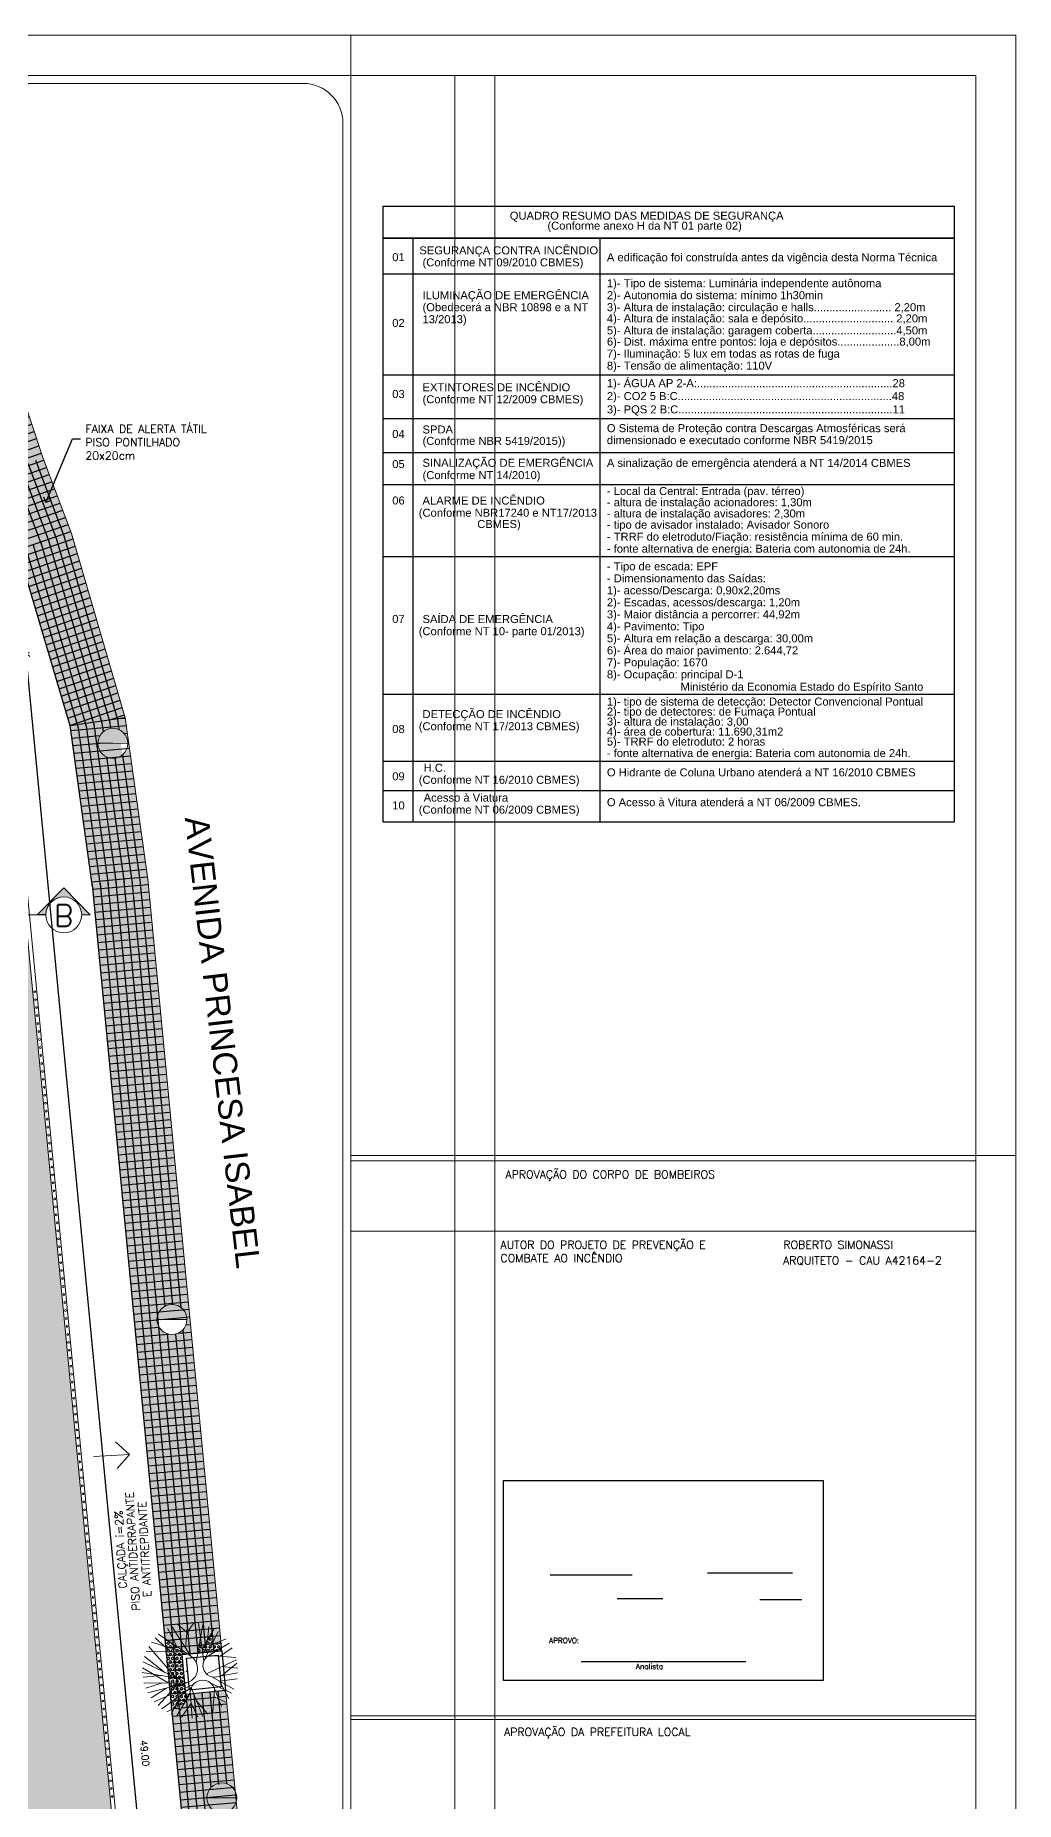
# Model space of a CAD drawing. Header units: millimetres. Extents: x 521 to 1055, y 261 to 520.
# Drawn here: x 622.47 to 646.98, y 475.74 to 519.88 of the extents above; entities that cross this region are included whole.
import ezdxf
from ezdxf.enums import TextEntityAlignment as Align

# ---------------------------------------------------------------- set-up
doc = ezdxf.new("R2010")
doc.units = ezdxf.units.MM
doc.linetypes.add('CONTINU', pattern=[0])
doc.linetypes.add('DASHDOTX2', pattern=[2, 1, -0.5, 0, -0.5])
doc.layers.add('0.1', color=8, linetype='Continuous', lineweight=13)
doc.layers.add('ppci', color=8, linetype='Continuous')
doc.styles.add('60x100', font='romans.shx', dxfattribs={"height": 0.2})
doc.styles.add('80X50', font='romans.shx')
doc.styles.add('ARQUI', font='arial.ttf', dxfattribs={"height": 0.002})
doc.styles.add('ROBERTO', font='swissek.ttf')
doc.styles.add('ROMANS', font='romans')
doc.styles.add('tEXTO', font='romans.shx', dxfattribs={"height": 1})
doc.dimstyles.new('Fares Eng - 100', dxfattribs={"dimscale": 2, "dimtxt": 0.05, "dimasz": 0.1, "dimexe": 0.05, "dimexo": 0.1, "dimgap": 0.05, "dimtad": 1, "dimlfac": 2, "dimzin": 4, "dimdsep": 46, "dimtxsty": 'ROMANS', "dimblk1": 'OBLIQUE', "dimblk2": 'OBLIQUE', "dimsah": 1, "dimcen": 0.05, "dimdle": 0.05, "dimclrd": 256, "dimclre": 256, "dimclrt": 1, "dimaunit": 1, "dimadec": 0, "dimazin": 0, "dimtfac": 1, "dimtmove": 2, "dimatfit": 3, "dimldrblk": 'OPEN90', "dimfxl": 1, "dimtolj": 1, "dimtzin": 0, "dimarcsym": 0})
doc.dimstyles.new('Fares Eng - 50', dxfattribs={"dimscale": 2, "dimtxt": 0.085, "dimasz": 0.1, "dimexe": 0.05, "dimexo": 0.05, "dimgap": 0.04, "dimtad": 1, "dimzin": 4, "dimdsep": 46, "dimtxsty": 'ROMANS', "dimblk1": 'OBLIQUE', "dimblk2": 'OBLIQUE', "dimsah": 1, "dimcen": 0.05, "dimdle": 0.05, "dimclrd": 8, "dimclre": 8, "dimclrt": 8, "dimaunit": 1, "dimadec": 0, "dimazin": 0, "dimtfac": 1, "dimtix": 1, "dimtmove": 2, "dimatfit": 0, "dimldrblk": 'OPEN90', "dimfxl": 1, "dimtolj": 1, "dimtzin": 0, "dimarcsym": 0})
pattern_1 = [(90, (143.7004, 358.23872), (-0.0549926, 3e-18), [0.03175, -0.0635]), (210, (143.7004, 358.23872), (0.0274963, -0.0476249886), [0.03175, -0.0635]), (150, (143.7004, 358.27047), (-0.0274963, -0.0476249886), [0.03175, -0.0635])]
pattern_2 = [(5, (143.7004, 358.23872), (-0.01660317, 0.18977509), [])]
pattern_3 = [(37.5, (143.7004, 358.23872), (-0.00800016, 0.24470662), [0, -0.19304, 0, -0.2159, 0, -0.206375]), (7.5, (143.7004, 358.23872), (0.22476164, 0.35841255), [0, -0.10414, 0, -0.17399, 0, -0.066675]), (327.5, (143.5442, 358.23872), (0.395496185, 0.00071859), [0, -0.0635, 0, -0.2286, 0, -0.29845]), (317.5, (143.5442, 358.23872), (0.38177823, 0.11146466), [0, -0.03175, 0, -0.14986, 0, -0.17145])]

# ---------------------------------------------------------------- blocks, each defined once
blk = doc.blocks.new('Cor-4A')
h = blk.add_hatch(color=1)
edge = h.paths.add_edge_path()
edge.add_line((-0.00005, -0.00732), (-0.00757, 0))
edge.add_line((-0.00757, 0), (-0.00014, 0.00731))
edge.add_line((-0.00014, 0.00731), (-0.00014, 0.005))
edge.add_arc((0, 0), 0.005, 91.6216, 269.468)
edge.add_line((-0.00005, -0.005), (-0.00005, -0.00732))
at = {"linetype": 'DASHDOTX2'}
blk.add_line((0, 0.03735), (0, 0.005), dxfattribs=at)
at = {"color": 1}
blk.add_lwpolyline([(-0.00005, -0.00732), (-0.00757, 0), (-0.00014, 0.00731), (-0.00014, 0.005, 0.98138), (-0.00005, -0.005)], format="xyb", close=True, dxfattribs=at)
blk.add_circle((0, 0), 0.005, dxfattribs=at)
at = {"color": 3, "style": 'ROMANS'}
blk.add_attdef('O', text='', height=0.006, rotation=90, dxfattribs=at).set_placement((0.00019, 0), align=Align.MIDDLE)
blk = doc.blocks.new('ARV1')
for p, q in [((-0.5054, 0.9113), (-0.8423, 1.5681)), ((-0.1407, 1.4161), (0.0989, 1.7605)), ((0.1949, 0.3431), (0.4235, 1.7048)), ((0.4634, 0.4005), (0.2709, 1.7498)), ((0.4031, 0.8237), (0.8191, 1.5396)), ((0.5168, 0.4952), (0.9711, 1.4544)), ((0.5923, 1.1492), (0.6377, 1.6415)), ((-0.7238, 0.7245), (-1.2729, 1.2194)), ((0.755, 0.9984), (1.2545, 1.1977)), ((1.0437, 0.573), (1.4738, 0.8844)), ((-0.8061, -0.388), (-1.7211, 0.152)), ((0.5591, -0.0523), (1.6313, 0.447)), ((1.095, -0.1252), (1.6493, 0.337)), ((1.1112, 0.2048), (1.6793, 0.1529)), ((-1.0745, -0.1172), (-1.7031, -0.1904)), ((-1.0074, -0.3893), (-1.5974, -0.572)), ((-0.8667, -0.5727), (-1.4069, -0.9182)), ((0.0893, -0.4358), (-1.3067, -1.0613)), ((-0.506, -0.477), (-1.1567, -1.1971)), ((0.6958, -0.3704), (1.4637, -0.7442)), ((0.7476, -0.1574), (1.5471, -0.5954)), ((0.8557, -0.1699), (1.6686, -0.0184)), ((-0.2148, -1.0934), (-0.845, -1.418)), ((-0.3293, -0.8064), (-0.6899, -1.5051)), ((-0.0159, -0.7468), (-0.4854, -1.5654)), ((-0.0071, -0.8135), (0.0586, -1.6373)), ((0.2097, -1.0193), (0.6221, -1.4999)), ((0.83, -0.8592), (1.2412, -1.0601))]:
    blk.add_line(p, q)
for points in [[(-1.1556, 1.349), (-0.0013, 0.5719), (-0.6793, 1.6344)], [(-0.1872, 0.8633), (-0.1108, 1.7737), (-0.1407, 1.4161), (-0.4881, 1.7122)], [(-1.7315, -0.0163), (-0.5369, -0.1994), (-1.4972, 0.9138)], [(-1.4123, 1.0654), (-0.2215, 0.7202), (-1.5994, 0.732)], [(1.365, 1.0398), (0.638, 0.6035), (1.6177, 0.5303)], [(-1.67, -0.3938), (-0.1549, -0.3836), (-1.7076, 0.3652), (-0.9208, -0.0143), (-1.6507, 0.558)], [(-0.1549, -0.3836), (-0.0593, -0.3487), (0.0278, -0.2962), (0.1033, -0.2277), (0.1642, -0.1462), (0.2083, -0.0545), (0.2342, 0.044), (0.2404, 0.1456), (0.2272, 0.2464), (0.1949, 0.3431), (0.1448, 0.4315), (0.0786, 0.5088), (-0.0013, 0.5719)], [(0.8557, -0.1699), (0.7651, -0.1613), (0.679, -0.1335), (0.6007, -0.0877), (0.5344, -0.0259), (0.483, 0.0489), (0.4489, 0.1331), (0.434, 0.2225), (0.439, 0.3131), (0.4634, 0.4005), (0.5062, 0.4804), (0.5654, 0.5493), (0.638, 0.6035)], [(-0.1549, -0.3836), (-0.1549, -0.3836), (-1.526, -0.748)], [(-1.0233, -1.3179), (0.0189, -0.5497), (0.436, -1.5757)], [(0.849, -0.5865), (0.8014, -0.4854), (0.7301, -0.3991), (0.6394, -0.3338), (0.5353, -0.2931), (0.4242, -0.2796), (0.3134, -0.2945), (0.2099, -0.3365), (0.12, -0.4031), (0.0498, -0.4901), (0.0033, -0.5918), (-0.016, -0.702), (-0.0071, -0.8135)], [(1.1033, -1.2124), (0.849, -0.5865), (0.79, -1.4316)], [(1.36, -0.9289), (1.0306, -0.3125), (1.6553, -0.2288)], [(-0.3231, -1.6133), (0.0157, -1.1009), (0.262, -1.6039)]]:
    blk.add_lwpolyline(points)
blk = doc.blocks.new('_OBLIQUE')
at = {"color": 0, "linetype": 'ByBlock'}
blk.add_line((-0.5, -0.5), (0.5, 0.5), dxfattribs=at)
blk = doc.blocks.new('_Open90')
at = {"color": 0, "linetype": 'ByBlock', "lineweight": -2}
for p, q in [((0, 0), (-1, 0)), ((-0.5, 0.5), (0, 0)), ((0, 0), (-0.5, -0.5))]:
    blk.add_line(p, q, dxfattribs=at)
blk = doc.blocks.new('*D3078')
at = {"layer": '0.1', "color": 8, "linetype": 'CONTINU', "lineweight": -2, "transparency": 16777216}
for p, q in [((621.797, 504.41), (622.32, 504.46)), ((622.211, 504.55), (626.912, 455.577)), ((626.479, 455.636), (627.002, 455.686))]:
    blk.add_line(p, q, dxfattribs=at)
at = {"layer": 'DEFPOINTS', "color": 0, "linetype": 'CONTINU', "lineweight": -2, "transparency": 16777216}
for p in [(621.698, 504.401), (626.38, 455.626), (626.903, 455.676)]:
    blk.add_point(p, dxfattribs=at)
at = {"layer": '0.1', "color": 8, "linetype": 'CONTINU', "lineweight": -2, "transparency": 16777216, "xscale": 0.2, "yscale": 0.2, "zscale": 0.2}
for p, rotation in [((622.221, 504.451), 95.48347319218402), ((626.903, 455.676), 275.483473192184)]:
    blk.add_blockref('_OBLIQUE', p, dxfattribs=dict(at, rotation=rotation))
at = {"layer": '0.1', "color": 8, "linetype": 'CONTINU', "lineweight": -2, "transparency": 16777216, "insert": (625.204, 476.949), "char_height": 0.17, "attachment_point": 5, "rotation": 275.4835, "style": 'ROMANS'}
blk.add_mtext('\\A1;49.00', dxfattribs=at)

msp = doc.modelspace()

# ---------------------------------------------------------------- hatches: boundary and pattern name
at = {"layer": '0.1', "linetype": 'CONTINU', "lineweight": -2}
h = msp.add_hatch(dxfattribs=at)
h.set_pattern_fill('HEX,_O', color=8, scale=0.01, angle=90, double=1)
h.set_pattern_definition(pattern_1)
h.paths.add_polyline_path([(621.77142, 511.34994), (621.53902, 511.465), (621.55335, 511.6558), (621.5312, 511.70348), (620.91979, 511.49932), (620.62561, 510.99259), (621.32762, 508.89023), (621.74646, 507.78165), (623.02557, 507.78165), (622.46703, 509.26674)])
h.paths.add_polyline_path([(620.96825, 511.29858), (620.96823, 511.2989), (620.96815, 511.29879)], flags=16)
h.paths.add_polyline_path([(621.90488, 511.58172), (621.65244, 511.70624), (622.46703, 509.26674), (623.02557, 507.78165), (623.23925, 507.78165), (622.65554, 509.33364)])
h = msp.add_hatch(dxfattribs=at)
h.set_pattern_fill('LINE,_O', color=8, scale=0.06, angle=19, double=1)
h.set_pattern_definition([(19, (143.7004, 358.23872), (-0.06202073, 0.18012129), [])])
h.paths.add_polyline_path([(623.18171, 507.3665), (622.46703, 509.26674), (621.77142, 511.34994), (621.53902, 511.465), (621.55335, 511.6558), (621.5312, 511.70348), (620.91979, 511.49932), (620.62561, 510.99259), (621.32762, 508.89023), (622.02781, 507.037), (623.33195, 502.62919), (624.51652, 502.80078)])
h.paths.add_polyline_path([(620.96825, 511.29858), (620.96823, 511.2989), (620.96815, 511.29879)], flags=16)
h.paths.add_polyline_path([(623.37156, 507.42986), (622.65554, 509.33364), (621.90488, 511.58172), (621.65244, 511.70624), (622.46703, 509.26674), (623.18171, 507.3665), (624.51652, 502.80078), (624.71643, 502.82973)])
h = msp.add_hatch(dxfattribs=at)
h.set_pattern_fill('HEX,_O', color=8, scale=0.01, angle=90, double=1)
h.set_pattern_definition(pattern_1)
h.paths.add_polyline_path([(621.74646, 507.78165), (622.02781, 507.037), (623.32987, 502.63623), (623.7873, 499.35849), (625.30138, 498.56628), (625.27926, 498.79672), (624.71643, 502.82973), (623.37156, 507.42986), (623.23925, 507.78165)])
h.paths.add_polyline_path([(624.78006, 502.18739), (624.604, 502.18831), (624.64417, 501.90048, 0.22207832)], flags=16)
h = msp.add_hatch(dxfattribs=at)
h.set_pattern_fill('AR-SAND,_O', color=8, scale=0.005, double=1)
h.set_pattern_definition(pattern_3)
h.paths.add_polyline_path([(622.22102, 497.90205), (620.0782, 497.90205, -0.97747974), (619.51758, 497.90205), (619.42327, 497.90205), (619.42327, 497.51692), (619.77327, 497.51692), (619.92327, 497.51692), (619.92327, 495.71692), (619.77327, 495.71692), (619.42327, 495.71692), (619.42327, 493.81692), (619.77327, 493.81692), (619.77327, 493.91692), (619.92327, 493.91692), (619.92327, 492.11692), (619.77327, 492.11692), (619.42327, 492.11692), (619.42327, 490.31692), (619.77327, 490.31692), (619.92327, 490.31692), (619.92327, 489.39706), (623.0489, 489.27813)])
h.paths.add_polyline_path([(620.07827, 495.3423, -1), (619.5175, 495.3423, -1)], flags=16)
h.paths.add_polyline_path([(620.07827, 491.7413, -1), (619.5175, 491.7413, -1)], flags=16)
h.paths.add_polyline_path([(620.07827, 490.70134, -1), (619.5175, 490.70134, -1)], flags=16)
h.paths.add_polyline_path([(621.6372, 503.98368), (619.87913, 498.17679, -0.33683338), (620.0782, 497.90205), (622.22102, 497.90205)])
h.paths.add_polyline_path([(620.18393, 496.27645), (620.18393, 496.9574), (620.48393, 496.9574), (620.48393, 496.27645)], flags=24)
h.paths.add_polyline_path([(620.18393, 494.47645), (620.18393, 495.1574), (620.48393, 495.1574), (620.48393, 494.47645)], flags=24)
h.paths.add_polyline_path([(620.18393, 492.67645), (620.18393, 493.3574), (620.48393, 493.3574), (620.48393, 492.67645)], flags=24)
h.paths.add_polyline_path([(620.18393, 490.87645), (620.18393, 491.5574), (620.48393, 491.5574), (620.48393, 490.87645)], flags=24)
h.paths.add_polyline_path([(620.18393, 489.17645), (620.18393, 489.8574), (620.48393, 489.8574), (620.48393, 489.17645)], flags=9)
h.paths.add_polyline_path([(620.76121, 493.46692), (620.76121, 494.36692), (621.06121, 494.36692), (621.06121, 493.46692)], flags=24)
h.paths.add_polyline_path([(619.48662, 490.54983), (620.1009, 490.54983), (620.1009, 490.84983), (619.48662, 490.84983)], flags=24)
h.paths.add_polyline_path([(619.48662, 491.58979), (620.1009, 491.58979), (620.1009, 491.88979), (619.48662, 491.88979)], flags=24)
h.paths.add_polyline_path([(619.48662, 495.19079), (620.1009, 495.19079), (620.1009, 495.49079), (619.48662, 495.49079)], flags=24)
h.paths.add_polyline_path([(620.18393, 498.07645), (620.18393, 498.7574), (620.48393, 498.7574), (620.48393, 498.07645)], flags=24)
h = msp.add_hatch(dxfattribs=at)
h.set_pattern_fill('LINE,_O', color=8, scale=0.06, angle=5, double=1)
h.set_pattern_definition(pattern_2)
h.paths.add_polyline_path([(624.71643, 502.82973), (623.33087, 502.62903), (623.81276, 499.17606), (625.29292, 498.65446), (625.27926, 498.79672)])
h.paths.add_polyline_path([(624.03007, 502.19133), (624.40506, 502.18936), (624.78006, 502.18739, 1)], flags=16)
h.paths.add_polyline_path([(625.08497, 498.72774), (623.81276, 499.17606), (623.8886, 498.63259), (624.48183, 492.49108), (625.5808, 493.5622)])
h.paths.add_polyline_path([(625.29292, 498.65446), (625.08497, 498.72774), (625.5808, 493.5622), (625.76453, 493.74128)])
at = {"layer": '0.1'}
for points in [[(624.03007, 502.19133), (624.40506, 502.18936), (624.78006, 502.18739, 1)], [(625.50849, 487.79137), (625.88349, 487.7894), (626.25848, 487.78743, 1)], [(626.75574, 475.83465), (627.13073, 475.83269), (627.50573, 475.83072, 1)]]:
    msp.add_hatch(color=8, dxfattribs=at).paths.add_polyline_path(points)
at = {"layer": '0.1', "linetype": 'CONTINU', "lineweight": -2}
h = msp.add_hatch(dxfattribs=at)
h.set_pattern_fill('HEX,_O', color=8, scale=0.01, angle=90, double=1)
h.set_pattern_definition(pattern_1)
h.paths.add_polyline_path([(625.30138, 498.56628), (623.7873, 499.35849), (623.8886, 498.63259), (625.02315, 486.88689), (626.39786, 487.14335)])
h.paths.add_polyline_path([(626.25848, 487.78743), (625.88349, 487.7894), (625.50849, 487.79137, 1)], flags=16)
h = msp.add_hatch(dxfattribs=at)
h.set_pattern_fill('LINE,_O', color=8, scale=0.06, angle=5, double=1)
h.set_pattern_definition(pattern_2)
h.paths.add_polyline_path([(625.5808, 493.5622), (624.48183, 492.49108), (624.71131, 490.11536), (625.96612, 489.54804)])
h.paths.add_polyline_path([(625.76453, 493.74128), (625.5808, 493.5622), (625.96612, 489.54804), (626.17615, 489.45308)])
h.paths.add_polyline_path([(626.17615, 489.45308), (624.71131, 490.11536), (625.58069, 481.11485), (626.88695, 482.04805)])
h.paths.add_polyline_path([(626.25848, 487.78743), (625.88349, 487.7894), (625.50849, 487.79137, 1)], flags=16)
h = msp.add_hatch(dxfattribs=at)
h.set_pattern_fill('AR-SAND,_O', color=8, scale=0.005, double=1)
h.set_pattern_definition(pattern_3)
h.paths.add_polyline_path([(623.0489, 489.27813), (619.92327, 489.39706), (619.92327, 488.51692), (619.42327, 488.51692), (619.42327, 486.71692), (619.77327, 486.71692), (619.92327, 486.71692), (619.92327, 485.87404), (623.59149, 483.626)])
h.paths.add_polyline_path([(619.5175, 487.12669, -1), (620.07827, 487.12669, -1)], flags=16)
h.paths.add_polyline_path([(623.59149, 483.626), (619.92327, 485.87404), (619.92327, 484.91692), (619.77327, 484.91692), (619.42327, 484.91692), (619.42327, 483.11692), (619.67327, 483.11692), (619.92327, 483.11692), (619.92327, 480.61692), (619.92327, 480.11692), (619.92327, 479.61692), (619.92327, 479.11692), (619.92327, 477.9413), (624.13896, 477.92308)])
h.paths.add_polyline_path([(619.5175, 484.50653, -1), (620.07827, 484.50653, -1)], flags=17)
h.paths.add_polyline_path([(619.81397, 489.21367), (620.32349, 489.21367), (620.32349, 488.91367), (619.81397, 488.91367)], flags=25)
h.paths.add_polyline_path([(620.18393, 489.17645), (620.18393, 489.8574), (620.48393, 489.8574), (620.48393, 489.17645)], flags=9)
h.paths.add_polyline_path([(620.18393, 487.27645), (620.18393, 487.9574), (620.48393, 487.9574), (620.48393, 487.27645)], flags=24)
h.paths.add_polyline_path([(620.18393, 485.47645), (620.18393, 486.1574), (620.48393, 486.1574), (620.48393, 485.47645)], flags=25)
h.paths.add_polyline_path([(619.48662, 486.97517), (620.1009, 486.97517), (620.1009, 487.27517), (619.48662, 487.27517)], flags=24)
h.paths.add_polyline_path([(620.18393, 483.67645), (620.18393, 484.3574), (620.48393, 484.3574), (620.48393, 483.67645)], flags=25)
h.paths.add_polyline_path([(620.18393, 481.58716), (620.18393, 482.29668), (620.48393, 482.29668), (620.48393, 481.58716)], flags=24)
h.paths.add_polyline_path([(620.18393, 478.68716), (620.18393, 479.39668), (620.48393, 479.39668), (620.48393, 478.68716)], flags=24)
h.paths.add_polyline_path([(619.48662, 484.35501), (620.1009, 484.35501), (620.1009, 484.65501), (619.48662, 484.65501)], flags=25)
h = msp.add_hatch(dxfattribs=at)
h.set_pattern_fill('HEX,_O', color=8, scale=0.01, angle=90, double=1)
h.set_pattern_definition(pattern_1)
h.paths.add_polyline_path([(626.20047, 487.10653), (625.02315, 486.88689), (625.70624, 479.81507), (626.20158, 479.4778), (626.20168, 479.47777), (626.20163, 479.47777), (626.27448, 479.42817), (626.53349, 479.45303), (626.59975, 479.8354), (626.63924, 479.54785), (626.88578, 479.96706)])
h.paths.add_polyline_path([(626.2608, 479.9646), (626.26073, 479.96466), (626.26071, 479.96448)], flags=17)
h.paths.add_polyline_path([(626.39786, 487.14335), (626.20047, 487.10653), (626.91338, 479.67958), (627.10699, 479.75566)])
h = msp.add_hatch(dxfattribs=at)
h.set_pattern_fill('LINE,_O', color=8, scale=0.06, angle=5, double=1)
h.set_pattern_definition(pattern_2)
h.paths.add_polyline_path([(626.69892, 481.91372), (625.58069, 481.11485), (625.70624, 479.81507), (626.20158, 479.4778), (626.20168, 479.47777), (626.20163, 479.47777), (626.27448, 479.42817), (626.53349, 479.45303), (626.59975, 479.8354), (626.63924, 479.54785), (626.88578, 479.96706)])
h.paths.add_polyline_path([(626.2608, 479.9646), (626.26073, 479.96466), (626.26071, 479.96448)], flags=16)
h.paths.add_polyline_path([(626.88695, 482.04805), (626.69892, 481.91372), (626.91338, 479.67958), (627.10699, 479.75566)])
h.paths.add_polyline_path([(626.00881, 478.11119), (625.94864, 478.08059), (625.88546, 477.95973), (626.65635, 469.9789), (628.01602, 470.28552), (627.39314, 476.7746)])
h.paths.add_polyline_path([(627.0446, 478.31256), (626.93189, 478.36836), (626.94084, 478.48754), (626.34413, 478.43026), (626.34613, 478.40341), (626.36113, 478.20194), (626.36103, 478.20215), (626.18587, 477.94024), (627.1717, 476.98841)])
h.paths.add_polyline_path([(627.23222, 478.45111), (627.19987, 478.5124), (627.02701, 478.49581), (627.0445, 478.31359), (627.04499, 478.31237), (627.0446, 478.31256), (627.1717, 476.98841), (627.39314, 476.7746)])
h.paths.add_polyline_path([(627.49289, 475.7354, -0.20209674), (627.31404, 475.50554), (627.81936, 470.24117), (628.01602, 470.28552)])
h = msp.add_hatch(dxfattribs=at)
h.set_pattern_fill('LINE,_O', color=8, scale=0.06, angle=5, double=1)
h.set_pattern_definition(pattern_2)
h.paths.add_polyline_path([(626.13512, 479.41479), (626.27448, 479.42817), (626.20163, 479.47777), (625.7382, 479.48418), (625.77835, 479.06858), (625.97751, 478.83525), (626.20124, 478.7259)])
h.paths.add_polyline_path([(625.70624, 479.81507), (625.72522, 479.61861), (626.20158, 479.4778)], flags=16)
h.paths.add_polyline_path([(625.72522, 479.61861), (625.72757, 479.59423), (625.85009, 479.48263), (626.20163, 479.47777), (626.20158, 479.4778)], flags=17)
h.paths.add_polyline_path([(626.59975, 479.8354), (626.63924, 479.54785), (626.88578, 479.96706), (626.69892, 481.91372), (625.58069, 481.11485), (625.70624, 479.81507), (626.20158, 479.4778), (626.20168, 479.47777), (626.20163, 479.47777), (626.27448, 479.42817), (626.53349, 479.45303)])
h.paths.add_polyline_path([(626.26071, 479.96448), (626.2608, 479.9646), (626.26073, 479.96466)], flags=16)
h.paths.add_polyline_path([(626.90972, 479.71764), (626.88578, 479.96706), (626.63924, 479.54785), (626.65071, 479.46429), (626.79473, 479.47811)])
h.paths.add_polyline_path([(626.91338, 479.67958), (626.88636, 479.66897), (626.79473, 479.47811), (626.93146, 479.49123)])
h.paths.add_polyline_path([(627.10699, 479.75566), (626.91338, 479.67958), (626.93146, 479.49123), (626.97586, 479.4955), (627.12356, 479.58308)])
h.paths.add_polyline_path([(626.59975, 479.8354), (626.53349, 479.45303), (626.65071, 479.46429)], flags=16)
h.paths.add_polyline_path([(626.36111, 478.20226), (626.34613, 478.40341), (626.34413, 478.43026), (626.32776, 478.42869), (626.09508, 478.02789), (626.18587, 477.94024)])
h.paths.add_polyline_path([(626.36113, 478.20194), (626.36103, 478.20215), (626.18587, 477.94024), (627.1717, 476.98841), (627.0446, 478.31256), (626.93189, 478.36836), (626.94084, 478.48754), (626.34413, 478.43026), (626.34613, 478.40341)])
h.paths.add_polyline_path([(626.32776, 478.42869), (626.23067, 478.41937), (626.22435, 478.48522), (626.12064, 478.40961), (625.97945, 478.13953), (626.00881, 478.11119), (626.19982, 478.2083)])
h.paths.add_polyline_path([(626.12064, 478.40961), (625.88081, 478.23477), (625.97945, 478.13953)])
h.paths.add_polyline_path([(626.22435, 478.48522), (626.21532, 478.57923), (625.84156, 478.41412), (625.85663, 478.25812), (625.88081, 478.23477)])
h.paths.add_polyline_path([(626.21532, 478.57923), (626.20426, 478.69448), (625.99821, 478.64087), (625.83674, 478.46405), (625.84156, 478.41412)])
h.paths.add_polyline_path([(625.99821, 478.64087), (625.82404, 478.59556), (625.83674, 478.46405)])
h.paths.add_polyline_path([(626.20426, 478.69448), (626.20327, 478.70482), (625.81354, 478.70424), (625.82404, 478.59556)])
h.paths.add_polyline_path([(625.97758, 478.83521), (625.79814, 478.86368), (625.81354, 478.70424), (626.20327, 478.70482), (626.20124, 478.7259)])
h = msp.add_hatch(dxfattribs=at)
h.set_pattern_fill('HEX,_O', color=8, scale=0.01, angle=90, double=1)
h.set_pattern_definition(pattern_1)
h.paths.add_polyline_path([(625.70624, 479.81507), (625.72522, 479.61861), (626.20158, 479.4778)])
h.paths.add_polyline_path([(625.72522, 479.61861), (625.72757, 479.59423), (625.85009, 479.48263), (626.20163, 479.47777), (626.20158, 479.4778)])
h.paths.add_polyline_path([(625.72757, 479.59423), (625.7382, 479.48418), (625.85009, 479.48263)], flags=17)
h.paths.add_polyline_path([(626.13512, 479.41479), (626.27448, 479.42817), (626.20163, 479.47777), (625.7382, 479.48418), (625.77835, 479.06858), (625.97751, 478.83525), (626.20124, 478.7259)])
h.paths.add_polyline_path([(625.77835, 479.06858), (625.79214, 478.92585), (625.97751, 478.83525)], flags=16)
h.paths.add_polyline_path([(625.79214, 478.92585), (625.79814, 478.86368), (625.97753, 478.83522), (625.97751, 478.83525)], flags=17)
h.paths.add_polyline_path([(625.97758, 478.83521), (625.79814, 478.86368), (625.81354, 478.70424), (626.20327, 478.70482), (626.20124, 478.7259)])
h.paths.add_polyline_path([(626.20426, 478.69448), (626.20327, 478.70482), (625.81354, 478.70424), (625.82404, 478.59556)])
h.paths.add_polyline_path([(625.99821, 478.64087), (625.82404, 478.59556), (625.83674, 478.46405)])
h.paths.add_polyline_path([(626.21532, 478.57923), (626.20426, 478.69448), (625.99821, 478.64087), (625.83674, 478.46405), (625.84156, 478.41412)])
h.paths.add_polyline_path([(626.22435, 478.48522), (626.21532, 478.57923), (625.84156, 478.41412), (625.86033, 478.21984)])
h.paths.add_polyline_path([(626.12064, 478.40961), (625.86033, 478.21984), (625.87729, 478.04431), (625.94864, 478.08059)])
h.paths.add_polyline_path([(626.32776, 478.42869), (626.23067, 478.41937), (626.22435, 478.48522), (626.12064, 478.40961), (625.94864, 478.08059), (626.19982, 478.2083)])
h.paths.add_polyline_path([(627.10699, 479.75566), (626.91338, 479.67958), (626.93146, 479.49123), (626.97586, 479.4955), (627.12356, 479.58308)])
h.paths.add_polyline_path([(627.12356, 479.58308), (626.97586, 479.4955), (627.13054, 479.51034)])
h.paths.add_polyline_path([(626.91338, 479.67958), (626.88636, 479.66897), (626.79473, 479.47811), (626.93146, 479.49123)])
h.paths.add_polyline_path([(626.90972, 479.71764), (626.88578, 479.96706), (626.63924, 479.54785), (626.65071, 479.46429), (626.79473, 479.47811)])
h.paths.add_polyline_path([(626.59975, 479.8354), (626.53349, 479.45303), (626.65071, 479.46429)])
h = msp.add_hatch(dxfattribs=at)
h.set_pattern_fill('HEX,_O', color=8, scale=0.01, angle=90, double=1)
h.set_pattern_definition(pattern_1)
h.paths.add_polyline_path([(627.23222, 478.45111), (627.19987, 478.5124), (626.97363, 478.49069), (627.04499, 478.31237), (626.93189, 478.36836), (626.94084, 478.48754), (626.32776, 478.42869), (626.19982, 478.2083), (625.94864, 478.08059), (625.88546, 477.95973), (626.93637, 467.07986), (628.27377, 467.60032)])
h.paths.add_polyline_path([(626.36111, 478.20226), (626.36103, 478.20215), (626.36113, 478.20194)], flags=16)
h.paths.add_polyline_path([(627.49289, 475.7354, -0.20209674), (627.31404, 475.50554), (628.08009, 467.52495), (628.27377, 467.60032)], flags=16)
h.paths.add_polyline_path([(627.23222, 478.45111), (627.19987, 478.5124), (627.02701, 478.49581), (627.0445, 478.31359), (627.04499, 478.31237), (627.0446, 478.31256), (627.24846, 476.18873, -0.20209674), (627.46778, 475.99708)], flags=16)
h = msp.add_hatch(dxfattribs=at)
h.set_pattern_fill('HEX,_O', color=8, scale=0.01, angle=90, double=1)
h.set_pattern_definition(pattern_1)
h.paths.add_polyline_path([(627.49289, 475.7354, -0.20209674), (627.31404, 475.50554), (628.08009, 467.52495), (628.27377, 467.60032)])
h.paths.add_polyline_path([(627.23222, 478.45111), (627.19987, 478.5124), (627.02701, 478.49581), (627.0445, 478.31359), (627.04499, 478.31237), (627.0446, 478.31256), (627.24846, 476.18873, -0.20209674), (627.46778, 475.99708)])
h = msp.add_hatch(dxfattribs=at)
h.set_pattern_fill('AR-SAND,_O', color=8, scale=0.005, double=1)
h.set_pattern_definition(pattern_3)
h.paths.add_polyline_path([(624.13896, 477.92308), (619.92327, 477.9413), (619.92327, 475.61692), (619.92327, 475.11692), (619.92327, 474.9813), (620.32333, 474.62468, -0.20424526), (620.48747, 474.47835), (624.84231, 470.59637)])
h.paths.add_polyline_path([(619.97996, 475.35874, -1), (620.54072, 475.35874, -1)], flags=16)
h.paths.add_polyline_path([(624.84231, 470.59637), (620.48747, 474.47835, -0.11039378), (620.51416, 474.35898, -1), (619.95339, 474.35898, -0.5129772), (620.32333, 474.62468), (619.92327, 474.9813), (619.92327, 474.61692), (619.92327, 474.11692), (619.92327, 473.61692), (619.92327, 473.11692), (619.92327, 467.11692), (619.92327, 466.61692), (619.92327, 466.11692), (619.92327, 465.61692), (619.92327, 465.11692), (619.92327, 464.61692), (619.92327, 463.47843), (625.39317, 464.85808)])
h.paths.add_polyline_path([(620.53152, 466.86676, -1), (619.97075, 466.86676, -1)], flags=16)
h.paths.add_polyline_path([(620.54038, 465.867, -1), (619.97961, 465.867, -1)], flags=16)
h.paths.add_polyline_path([(620.54038, 464.81416, -1), (619.97961, 464.81416, -1)], flags=16)
h.paths.add_polyline_path([(619.94453, 473.38576, -1), (620.5053, 473.38576, -1)], flags=17)
h.paths.add_polyline_path([(620.18393, 477.28716), (620.18393, 477.79668), (620.48393, 477.79668), (620.48393, 477.28716)], flags=24)
h.paths.add_polyline_path([(620.18393, 476.76216), (620.18393, 477.27168), (620.48393, 477.27168), (620.48393, 476.76216)], flags=24)
h.paths.add_polyline_path([(620.18393, 476.18716), (620.18393, 476.69668), (620.48393, 476.69668), (620.48393, 476.18716)], flags=24)
h.paths.add_polyline_path([(619.94907, 475.20723), (620.56336, 475.20723), (620.56336, 475.50723), (619.94907, 475.50723)], flags=24)
h.paths.add_polyline_path([(620.18393, 472.29569), (620.18393, 472.99569), (620.48393, 472.99569), (620.48393, 472.29569)], flags=25)
h.paths.add_polyline_path([(620.18393, 469.98716), (620.18393, 470.49668), (620.48393, 470.49668), (620.48393, 469.98716)], flags=24)
h.paths.add_polyline_path([(620.18393, 467.41602), (620.18393, 468.11602), (620.48393, 468.11602), (620.48393, 467.41602)], flags=24)
h.paths.add_polyline_path([(620.18393, 463.48716), (620.18393, 463.99668), (620.48393, 463.99668), (620.48393, 463.48716)], flags=25)
h.paths.add_polyline_path([(620.76121, 469.66692), (620.76121, 470.56692), (621.06121, 470.56692), (621.06121, 469.66692)], flags=24)
h.paths.add_polyline_path([(619.94873, 464.66265), (620.56301, 464.66265), (620.56301, 464.96265), (619.94873, 464.96265)], flags=24)
h.paths.add_polyline_path([(619.94873, 465.71549), (620.56301, 465.71549), (620.56301, 466.01549), (619.94873, 466.01549)], flags=24)
h.paths.add_polyline_path([(619.93987, 466.71525), (620.55416, 466.71525), (620.55416, 467.01525), (619.93987, 467.01525)], flags=24)
h.paths.add_polyline_path([(619.91365, 473.23425), (620.52794, 473.23425), (620.52794, 473.53425), (619.91365, 473.53425)], flags=9)
h.paths.add_polyline_path([(619.9225, 474.20747), (620.53679, 474.20747), (620.53679, 474.50747), (619.9225, 474.50747)], flags=9)

# ---------------------------------------------------------------- linework, layer by layer
at = {"layer": '0.1', "color": 8}
for p, q in [((630.35941, 519.88495), (630.35941, 435.88495)), ((632.95941, 518.88495), (632.95941, 442.88495)), ((633.95941, 518.88495), (633.95941, 442.88495)), ((619.533, 518.68495), (622.65554, 509.33364)), ((622.65554, 509.33364), (623.37156, 507.42986)), ((623.37156, 507.42986), (624.71643, 502.82973)), ((626.27741, 455.64707), (621.60023, 504.36874)), ((626.3799, 455.62598), (621.69763, 504.4006)), ((624.71643, 502.82973), (625.27926, 498.79672)), ((624.40506, 502.18936), (624.03007, 502.19133)), ((624.40506, 502.18936), (624.78006, 502.18739)), ((625.27926, 498.79672), (629.5308, 454.50479)), ((630.35941, 491.88495), (645.97941, 491.88495)), ((645.97941, 491.88495), (646.97941, 491.88495)), ((645.97941, 491.88495), (646.97941, 491.88495)), ((630.35941, 491.75733), (645.97941, 491.75733)), ((630.35941, 489.99495), (645.97941, 489.99495)), ((625.88349, 487.7894), (625.50849, 487.79137)), ((625.88349, 487.7894), (626.25848, 487.78743)), ((623.92232, 484.36443), (624.82223, 484.41475)), ((624.82223, 484.41475), (624.47343, 484.73177)), ((624.82223, 484.41475), (624.51095, 484.06083)), ((630.35941, 477.88495), (645.97941, 477.88495)), ((630.35941, 477.79352), (645.97941, 477.79352)), ((627.13073, 475.83269), (626.75574, 475.83465)), ((627.13073, 475.83269), (627.50573, 475.83072))]:
    msp.add_line(p, q, dxfattribs=at)
at = {"layer": '0.1', "color": 8, "linetype": 'CONTINU', "lineweight": -2}
for p, q in [((621.90675, 509.05202), (622.62277, 507.14823)), ((622.09395, 509.12243), (622.80997, 507.21864)), ((622.28115, 509.19283), (622.99716, 507.28905)), ((622.46835, 509.26324), (623.18436, 507.35945)), ((622.79567, 507.26149), (624.12824, 502.70341)), ((622.98763, 507.31761), (624.3243, 502.74552)), ((623.1796, 507.37373), (624.52037, 502.78763)), ((622.02781, 507.037), (623.32987, 502.63623)), ((622.21977, 507.09313), (623.54006, 502.5771)), ((622.41174, 507.14925), (623.73612, 502.6192)), ((622.6037, 507.20537), (623.93218, 502.66131)), ((623.32987, 502.63623), (623.8927, 498.60322)), ((624.71643, 502.82973), (623.33087, 502.62903)), ((623.54006, 502.5771), (624.09078, 498.63086)), ((623.73612, 502.6192), (624.28886, 498.6585)), ((623.93218, 502.66131), (624.48694, 498.68615)), ((624.12824, 502.70341), (624.16033, 502.47349)), ((624.3243, 502.74552), (624.35015, 502.56032)), ((624.52037, 502.78763), (624.55595, 502.53266)), ((624.24747, 501.84908), (624.68502, 498.71379)), ((624.45381, 501.81754), (624.8831, 498.74144)), ((624.64417, 501.90048), (625.08118, 498.76908)), ((623.88567, 498.66295), (628.18992, 454.10223)), ((624.08475, 498.68206), (626.08068, 477.88874)), ((624.28384, 498.70117), (626.13512, 479.41479)), ((624.48292, 498.72028), (626.3342, 479.4339)), ((624.68201, 498.73939), (625.70161, 488.11734)), ((624.88109, 498.7585), (625.89804, 488.16412)), ((625.08018, 498.77761), (626.10595, 488.09129)), ((625.76731, 487.43285), (626.53329, 479.45301)), ((625.96905, 487.42429), (626.73237, 479.47212)), ((626.15931, 487.53534), (626.93146, 479.49123)), ((626.23067, 478.41937), (626.45212, 476.11229)), ((626.42975, 478.43848), (626.71678, 475.44821)), ((626.62884, 478.45759), (626.85627, 476.08822)), ((626.82792, 478.4767), (627.04938, 476.16962)), ((627.02701, 478.49581), (627.24846, 476.18873)), ((626.07822, 477.91441), (626.25304, 476.09318)), ((626.24679, 476.10259), (628.3433, 454.31729)), ((626.45212, 476.11229), (628.5412, 454.34854))]:
    msp.add_line(p, q, dxfattribs=at)
at = {"layer": '0.1', "color": 8}
for points in [[(646.97941, 519.88495), (520.77502, 519.88495), (520.77502, 435.88495), (646.97941, 435.88495)], [(523.27502, 436.88495), (523.27502, 518.88495), (645.97941, 518.88495), (645.97941, 436.88495)]]:
    msp.add_lwpolyline(points, close=True, dxfattribs=at)
msp.add_lwpolyline([(630.15941, 517.68495, 0.41421356), (629.15941, 518.68495), (524.47502, 518.68495, 0.41421356), (523.47502, 517.68495), (523.47502, 444.08495, 0.41421356), (524.47502, 443.08495), (629.15941, 443.08495, 0.41421356), (630.15941, 444.08495)], format="xyb", close=True, dxfattribs=at)
at = {"layer": '0.1', "color": 8, "linetype": 'CONTINU', "lineweight": -2}
for points in [[(627.13054, 479.51034), (627.22609, 478.51492), (626.23067, 478.41937), (626.13512, 479.41479), (627.13054, 479.51034)], [(627.04055, 479.40125), (627.11699, 478.60491), (626.32065, 478.52847), (626.24421, 479.32481), (627.04055, 479.40125)]]:
    msp.add_lwpolyline(points, dxfattribs=at)
at = {"layer": '0.1', "color": 8}
for centre, radius in [((624.40506, 502.18936), 0.375), ((622.45557, 495.982), 0.0225), ((622.47469, 495.78281), 0.0225), ((622.49382, 495.58362), 0.0225), ((622.51294, 495.38443), 0.0225), ((622.53206, 495.18525), 0.0225), ((622.55118, 494.98606), 0.0225), ((622.5703, 494.78687), 0.0225), ((622.58942, 494.58768), 0.0225), ((622.60855, 494.3885), 0.0225), ((622.62767, 494.18931), 0.0225), ((622.64679, 493.99012), 0.0225), ((622.66591, 493.79093), 0.0225), ((622.68503, 493.59175), 0.0225), ((622.70415, 493.39256), 0.0225), ((622.72327, 493.19337), 0.0225), ((622.7424, 492.99418), 0.0225), ((622.76152, 492.795), 0.0225), ((622.78064, 492.59581), 0.0225), ((622.79976, 492.39662), 0.0225), ((622.81888, 492.19743), 0.0225), ((622.838, 491.99825), 0.0225), ((622.85713, 491.79906), 0.0225), ((622.87625, 491.59987), 0.0225), ((622.89537, 491.40068), 0.0225), ((622.91449, 491.20149), 0.0225), ((622.93361, 491.00231), 0.0225), ((622.95273, 490.80312), 0.0225), ((622.97186, 490.60393), 0.0225), ((622.99098, 490.40474), 0.0225), ((623.0101, 490.20556), 0.0225), ((623.02922, 490.00637), 0.0225), ((623.04834, 489.80718), 0.0225), ((623.06746, 489.60799), 0.0225), ((623.08659, 489.40881), 0.0225), ((623.10571, 489.20962), 0.0225), ((623.12483, 489.01043), 0.0225), ((623.14395, 488.81124), 0.0225), ((623.16307, 488.61206), 0.0225), ((623.18219, 488.41287), 0.0225), ((623.20131, 488.21368), 0.0225), ((623.22044, 488.01449), 0.0225), ((623.23956, 487.8153), 0.0225), ((625.88349, 487.7894), 0.375), ((623.25868, 487.61612), 0.0225), ((623.2778, 487.41693), 0.0225), ((623.29692, 487.21774), 0.0225), ((623.31604, 487.01855), 0.0225), ((623.33517, 486.81937), 0.0225), ((623.35429, 486.62018), 0.0225), ((623.37341, 486.42099), 0.0225), ((623.39253, 486.2218), 0.0225), ((623.41165, 486.02262), 0.0225), ((623.43077, 485.82343), 0.0225), ((623.4499, 485.62424), 0.0225), ((623.46902, 485.42505), 0.0225), ((623.48814, 485.22587), 0.0225), ((623.50726, 485.02668), 0.0225), ((623.52638, 484.82749), 0.0225), ((623.5455, 484.6283), 0.0225), ((623.56463, 484.42912), 0.0225), ((623.58375, 484.22993), 0.0225), ((623.60287, 484.03074), 0.0225), ((623.62199, 483.83155), 0.0225), ((623.64111, 483.63236), 0.0225), ((623.66023, 483.43318), 0.0225), ((623.67935, 483.23399), 0.0225), ((623.69848, 483.0348), 0.0225), ((623.7176, 482.83561), 0.0225), ((623.73672, 482.63643), 0.0225), ((623.75584, 482.43724), 0.0225), ((623.77496, 482.23805), 0.0225), ((623.79408, 482.03886), 0.0225), ((623.81321, 481.83968), 0.0225), ((623.83233, 481.64049), 0.0225), ((623.85145, 481.4413), 0.0225), ((623.87057, 481.24211), 0.0225), ((623.88969, 481.04293), 0.0225), ((623.90881, 480.84374), 0.0225), ((623.92794, 480.64455), 0.0225), ((623.94706, 480.44536), 0.0225), ((623.96618, 480.24617), 0.0225), ((623.9853, 480.04699), 0.0225), ((624.00442, 479.8478), 0.0225), ((624.02354, 479.64861), 0.0225), ((624.04267, 479.44942), 0.0225), ((624.06179, 479.25024), 0.0225), ((624.08091, 479.05105), 0.0225), ((624.10003, 478.85186), 0.0225), ((624.11915, 478.65267), 0.0225), ((624.13827, 478.45349), 0.0225), ((624.15739, 478.2543), 0.0225), ((624.17652, 478.05511), 0.0225), ((624.19564, 477.85592), 0.0225), ((624.21476, 477.65674), 0.0225), ((624.23388, 477.45755), 0.0225), ((624.253, 477.25836), 0.0225), ((624.27212, 477.05917), 0.0225), ((624.29125, 476.85999), 0.0225), ((624.31037, 476.6608), 0.0225), ((624.32949, 476.46161), 0.0225), ((624.34861, 476.26242), 0.0225), ((624.36773, 476.06323), 0.0225), ((627.13073, 475.83269), 0.375), ((624.38685, 475.86405), 0.0225)]:
    msp.add_circle(centre, radius, dxfattribs=at)
at = {"layer": '0.1', "color": 8, "linetype": 'Continuous'}
msp.add_point((626.23931, 478.99341), dxfattribs=at)
at = {"layer": 'ppci', "color": 10, "linetype": 'Continuous'}
for p, q in [((631.16817, 515.61596), (645.44141, 515.61596)), ((631.16817, 514.81596), (631.16817, 515.61596)), ((645.44141, 515.61596), (645.44141, 514.81596)), ((645.44141, 514.81596), (631.16817, 514.81596)), ((631.16817, 500.22037), (631.16817, 514.81596)), ((631.16817, 514.81596), (645.44141, 514.81596)), ((631.91666, 500.22037), (631.91666, 514.81596)), ((636.59084, 500.22037), (636.59084, 514.81596)), ((645.44141, 514.81596), (645.44141, 500.22037)), ((645.44141, 513.91494), (631.16817, 513.91494)), ((645.44141, 511.39413), (631.16817, 511.39413)), ((645.44141, 510.29917), (631.16817, 510.29917)), ((645.44141, 509.4519), (631.16817, 509.4519)), ((645.44141, 508.65152), (631.16817, 508.65152)), ((645.44141, 506.85207), (631.16817, 506.85207)), ((645.44141, 503.41068), (631.16817, 503.41068)), ((645.44141, 501.73512), (631.16817, 501.73512)), ((645.44141, 501.00062), (631.16817, 501.00062)), ((645.44141, 500.22037), (631.16817, 500.22037)), ((634.16941, 483.76199), (642.16941, 483.76199)), ((634.16941, 478.76199), (634.16941, 483.76199)), ((642.16941, 483.76199), (642.16941, 478.76199)), ((635.33721, 481.40737), (637.39056, 481.40737)), ((639.27747, 481.45803), (641.39973, 481.45803)), ((637.01161, 480.81388), (638.15921, 480.81388)), ((640.58014, 480.79032), (641.63342, 480.79032)), ((636.11737, 479.24246), (640.23612, 479.24246)), ((642.16941, 478.76199), (634.16941, 478.76199))]:
    msp.add_line(p, q, dxfattribs=at)

# ---------------------------------------------------------------- block references
at = {"layer": '0.1', "color": 8}
ref = msp.add_blockref('Cor-4A', (623.1788, 497.90205), dxfattribs=dict(at, xscale=-89.59999999999991, yscale=89.59999999999997, zscale=89.60000000000001, rotation=90))
ref.add_attrib('O', 'B', dxfattribs={"layer": '0', "color": 3, "height": 0.5376, "rotation": 180, "style": 'ROMANS', "text_generation_flag": 2}).set_placement((623.1788, 497.88466), align=Align.MIDDLE)
at = {"layer": '0.1', "color": 8, "linetype": 'Continuous', "xscale": 0.7, "yscale": 0.7, "zscale": 0.7, "rotation": 359.6992061989444}
msp.add_blockref('ARV1', (626.35409, 478.97283), dxfattribs=at)

# ---------------------------------------------------------------- texts
at = {"layer": '0.1', "color": 8}
for s, height, rotation, style, p in [('AVENIDA PRINCESA ISABEL', 0.6, 276.555058, 'ROBERTO', (626.20438, 500.32825)), ('PISO ANTIDERRAPANTE', 0.2, 93.200439, '80X50', (625.08764, 480.51517)), ('CALÇADA i=2%', 0.2, 93.200439, '80X50', (624.75635, 481.06629)), ('E ANTITREPIDANTE', 0.2, 93.200439, '80X50', (625.36924, 480.85249))]:
    msp.add_text(s, height=height, rotation=rotation, dxfattribs=dict(at, style=style)).set_placement(p)
at = {"layer": '0.1', "color": 8, "style": 'ROMANS'}
for s, p in [('APROVAÇÃO DO CORPO DE BOMBEIROS', (634.22254, 491.31483)), ('ROBERTO SIMONASSI', (641.17115, 489.55691)), ('ARQUITETO - CAU A42164-2', (641.16236, 489.16367)), ('APROVAÇÃO DA PREFEITURA LOCAL', (634.18575, 477.37917))]:
    msp.add_text(s, height=0.2, dxfattribs=at).set_placement(p)
at = {"layer": '0.1', "color": 8, "insert": (623.71987, 510.14723), "char_height": 0.2, "attachment_point": 1, "style": '60x100'}
msp.add_mtext('FAIXA DE ALERTA TÁTIL\\PPISO PONTILHADO \\P20x20cm', dxfattribs=at)
at = {"layer": '0.1', "color": 8, "insert": (634.09721, 489.75486), "char_height": 0.2, "width": 5.6527095, "attachment_point": 1, "style": 'ROMANS'}
msp.add_mtext('AUTOR DO PROJETO DE PREVENÇÃO E COMBATE AO INCÊNDIO', dxfattribs=at)
at = {"layer": 'ppci', "color": 10, "linetype": 'Continuous', "style": 'ARQUI'}
for s, p in [('QUADRO RESUMO DAS MEDIDAS DE SEGURANÇA', (634.33034, 515.27738)), ('(Conforme anexo H da NT 01 parte 02)', (635.27147, 515.02738)), ('01', (631.39194, 514.24146)), ('SEGURANÇA CONTRA INCÊNDIO', (632.06931, 514.41046)), ('(Conforme NT 09/2010 CBMES)', (632.14855, 514.11046)), ('A edificação foi construída antes da vigência desta Norma Técnica', (636.75863, 514.2373)), ('ILUMINAÇÃO DE EMERGÊNCIA', (632.14855, 513.2901)), ('2)- Autonomia do sistema: mínimo 1h30min', (636.75863, 513.2901)), ('1)- Tipo de sistema: Luminária independente autônoma', (636.75863, 513.5901)), ('(Obedecerá a NBR 10898 e a NT', (632.14855, 512.9901)), ('3)- Altura de instalação: circulação e halls......................... 2,20m', (636.75863, 512.9901)), ('02', (631.39194, 512.59802)), ('13/2013)', (632.14855, 512.6901)), ('4)- Altura de instalação: sala e depósito............................. 2,20m', (636.75863, 512.7101)), ('5)- Altura de instalação: garagem coberta...........................4,50m', (636.75863, 512.4101)), ('6)- Dist. máxima entre pontos: loja e depósitos....................8,00m', (636.75863, 512.1301)), ('8)- Tensão de alimentação: 110V', (636.75863, 511.5301)), ('7)- Iluminação: 5 lux em todas as rotas de fuga', (636.75863, 511.8301)), ('EXTINTORES DE INCÊNDIO', (632.14855, 510.98863)), ('1)- ÁGUA AP 2-A:...............................................................28', (636.75863, 511.09113)), ('03', (631.39194, 510.81962)), ('(Conforme NT 12/2009 CBMES)', (632.14855, 510.68863)), ('2)- CO2 5 B:C.....................................................................48', (636.75863, 510.76833)), ('3)- PQS 2 B:C.....................................................................11', (636.75863, 510.43589)), ('04', (631.39194, 509.82012)), ('SPDA', (632.14855, 509.93395)), ('O Sistema de Proteção contra Descargas Atmosféricas será', (636.75863, 509.96649)), ('(Conforme NBR 5419/2015))', (632.14855, 509.64765)), ('dimensionado e executado conforme NBR 5419/2015', (636.75863, 509.66753)), ('05', (631.39194, 509.06897)), ('SINALIZAÇÃO DE EMERGÊNCIA', (632.14855, 509.10075)), ('A sinalização de emergência atenderá a NT 14/2014 CBMES', (636.75863, 509.09869)), ('(Conforme NT 14/2010)', (632.14855, 508.79267)), ('- Local da Central: Entrada (pav. térreo)', (636.75863, 508.39493)), ('06', (631.39194, 508.15907)), ('ALARME DE INCÊNDIO', (632.14855, 508.15673)), ('- altura de instalação acionadores: 1,30m', (636.75863, 508.11493)), ('(Conforme NBR17240 e NT17/2013', (632.05418, 507.85286)), ('CBMES)', (633.51686, 507.57081)), ('- altura de instalação avisadores: 2,30m', (636.75863, 507.83493)), ('- tipo de avisador instalado: Avisador Sonoro', (636.75863, 507.55493)), ('- TRRF do eletroduto/Fiação: resistência mínima de 60 min.', (636.75863, 507.25493)), ('- fonte alternativa de energia: Bateria com autonomia de 24h.', (636.75863, 506.95493)), ('- Tipo de escada: EPF', (636.75863, 506.51342)), ('- Dimensionamento das Saídas:', (636.75863, 506.21342)), ('1)- acesso/Descarga: 0,90x2,20ms', (636.75863, 505.91342)), ('3)- Maior distância a percorrer: 44,92m', (636.75863, 505.31342)), ('2)- Escadas, acessos/descarga: 1,20m', (636.75863, 505.61342)), ('07', (631.39194, 505.19781)), ('(Conforme NT 10- parte 01/2013)', (632.05418, 504.89159)), ('SAÍDA DE EMERGÊNCIA', (632.14855, 505.19547)), ('4)- Pavimento: Tipo', (636.75863, 505.01342)), ('5)- Altura em relação a descarga: 30,00m', (636.75863, 504.71342)), ('6)- Área do maior pavimento: 2.644,72', (636.75863, 504.41342)), ('7)- População: 1670', (636.75863, 504.11342)), ('8)- Ocupação: principal D-1', (636.75863, 503.81342)), ('1)- tipo de sistema de detecção: Detector Convencional Pontual', (636.75863, 503.13308)), ('Ministério da Economia Estado do Espírito Santo', (638.59895, 503.5043)), ('DETECÇÃO DE INCÊNDIO', (632.14855, 502.81999)), ('3)- altura de instalação: 3,00', (636.75863, 502.63308)), ('2)- tipo de detectores: de Fumaça Pontual', (636.75863, 502.88308)), ('08', (631.39194, 502.44807)), ('(Conforme NT 17/2013 CBMES)', (632.05418, 502.51611)), ('4)- área de cobertura: 11.690,31m2', (636.75863, 502.38308)), ('5)- TRRF do eletroduto: 2 horas', (636.75863, 502.13308)), ('- fonte alternativa de energia: Bateria com autonomia de 24h.', (636.75863, 501.84537)), ('H.C.', (632.17704, 501.47741)), ('O Hidrante de Coluna Urbano atenderá a NT 16/2010 CBMES', (636.75863, 501.36368)), ('09', (631.39194, 501.26581)), ('(Conforme NT 16/2010 CBMES)', (632.05418, 501.17738)), ('10', (631.39194, 500.53748)), ('(Conforme NT 06/2009 CBMES)', (632.05418, 500.43159)), ('Acesso à Viatura', (632.17704, 500.73162)), ('O Acesso à Vitura atenderá a NT 06/2009 CBMES.', (636.75863, 500.61789))]:
    msp.add_text(s, height=0.2, dxfattribs=at).set_placement(p)
at = {"layer": 'ppci', "color": 10, "linetype": 'Continuous', "char_height": 0.133082, "attachment_point": 1, "style": 'tEXTO'}
for s, insert in [('APROVO: ', (635.31303, 479.83148)), ('Analista', (637.48225, 479.18541))]:
    msp.add_mtext_dynamic_manual_height_columns(s, width=6.9290278, gutter_width=20, heights=[0], dxfattribs=dict(at, insert=insert))

# ---------------------------------------------------------------- dimensions: what is measured, and where the dimension line sits
at = {"layer": '0.1', "color": 8, "linetype": 'CONTINU', "lineweight": -2}
dim = msp.add_linear_dim(base=(626.90281, 455.67618), p1=(621.69763, 504.4006), p2=(626.3799, 455.62598), angle=275.483473, dimstyle='Fares Eng - 50', dxfattribs=at)
dim.commit()
dim.dimension.update_dxf_attribs({"geometry": '*D3078', "text_midpoint": (625.20398, 476.94905), "dimtype": 161})

# ---------------------------------------------------------------- leaders
at = {"layer": '0.1', "color": 8, "annotation_type": 0, "has_hookline": 1, "hookline_direction": 0}
msp.add_leader([(622.73243, 508.20698), (623.39746, 509.7978), (623.59746, 509.7978)], dimstyle='Fares Eng - 100', override={"dimtad": 0}, dxfattribs=at)

doc.saveas('drawing.dxf')
